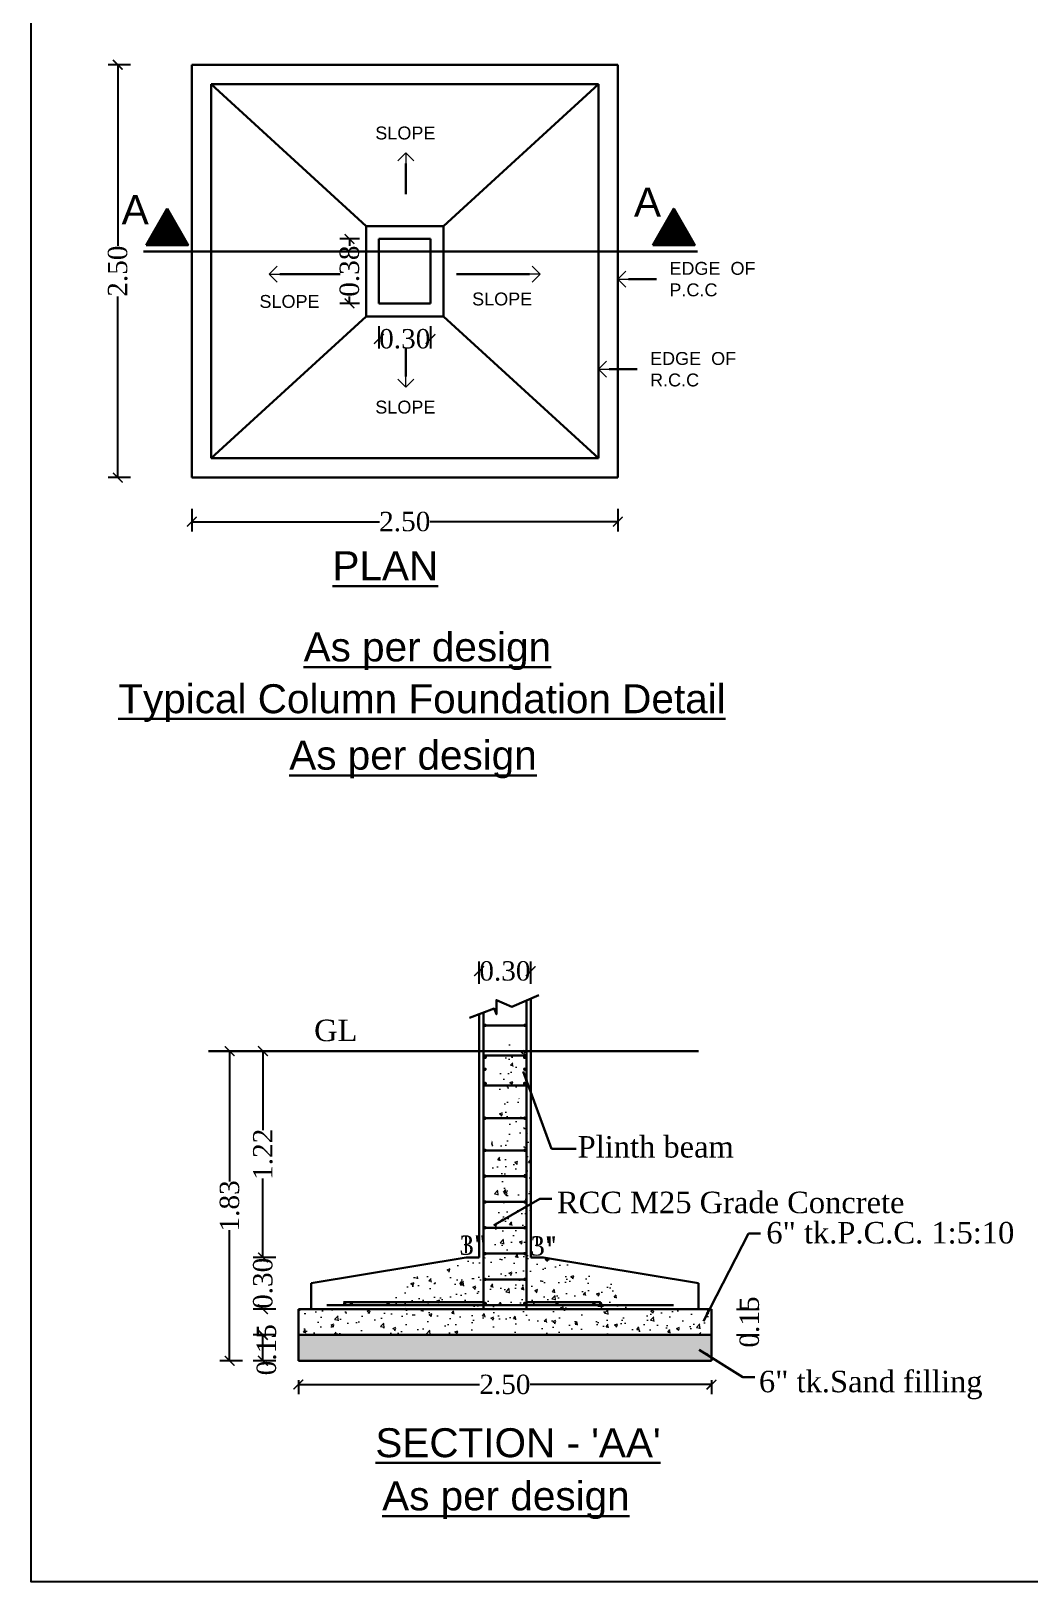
# Model space of a CAD drawing. Header units: metres. Extents: x 31037 to 31490, y -4422 to -3483.
# Drawn here: x 31232.08 to 31260.74, y -4230.29 to -4185.77 of the extents above; entities that cross this region are included whole.
import ezdxf

# ---------------------------------------------------------------- set-up
doc = ezdxf.new("R2010")
doc.units = ezdxf.units.M
doc.header["$LTSCALE"] = 30
doc.header["$MEASUREMENT"] = 0
doc.header["$PDMODE"] = 34
doc.layers.get('0').update_dxf_attribs({"color": 30, "lineweight": 40})
for name, color, linetype, lineweight in [('DIM', 5, 'Continuous', 25), ('Doors', 5, 'Continuous', 15), ('HAT', 8, 'Continuous', 18), ('TEXT', 11, 'Continuous', 30), ('walls', 20, 'Continuous', 30)]:
    doc.layers.add(name, color=color, linetype=linetype, lineweight=lineweight)
doc.styles.add('ar', font='arial.ttf')
doc.styles.get("Standard").update_dxf_attribs({"font": 'times.ttf', "height": 0.05})
doc.dimstyles.new('mohan', dxfattribs={"dimtxt": 9, "dimasz": 4.5, "dimexe": 4.5, "dimexo": 9, "dimgap": 0.0625, "dimtad": 0, "dimdec": 4, "dimzin": 0, "dimdsep": 46, "dimlunit": 4, "dimtxsty": 'Standard', "dimblk": 'ARCHTICK', "dimcen": 0.09, "dimclrd": 9, "dimclre": 9, "dimclrt": 7, "dimadec": 0, "dimazin": 0, "dimtfac": 1, "dimtdec": 4, "dimtix": 1, "dimtofl": 0, "dimtmove": 2, "dimatfit": 0, "dimfxl": 0, "dimtolj": 1, "dimtzin": 0, "dimlwd": -1, "dimarcsym": 0})

# ---------------------------------------------------------------- blocks, each defined once
blk = doc.blocks.new('_ArchTick')
at = {"color": 0, "const_width": 0.15}
blk.add_lwpolyline([(-0.5, -0.5), (0.5, 0.5)], dxfattribs=at)
blk = doc.blocks.new('*D13')
at = {"layer": 'Defpoints', "color": 0, "ltscale": 7}
for p in [(91799.74534859392, -601.8648956601155), (91793.74534859392, -614.4776200012258), (91799.74534859392, -614.4776200012329)]:
    blk.add_point(p, dxfattribs=at)
at = {"layer": 'DIM', "color": 9, "lineweight": -2, "ltscale": 7}
for p, q in [((91793.74534859392, -605.4776200012258), (91793.74534859392, -597.3648956601155)), ((91799.74534859392, -605.4776200012329), (91799.74534859392, -597.3648956601155))]:
    blk.add_line(p, q, dxfattribs=at)
at = {"layer": 'DIM', "color": 7, "ltscale": 7, "insert": (91796.74534859392, -601.8648956601155), "char_height": 9, "attachment_point": 5}
blk.add_mtext('\\A1;3"', dxfattribs=at)
blk = doc.blocks.new('*D14')
at = {"layer": 'Defpoints', "color": 0, "ltscale": 7}
for p in [(91832.70652592613, -602.2066527612824), (91826.70652592613, -608.3893860895677), (91832.70652592613, -608.3893860895677)]:
    blk.add_point(p, dxfattribs=at)
at = {"layer": 'DIM', "color": 9, "lineweight": -2, "ltscale": 7}
for p, q in [((91826.70652592613, -602.2066527612824), (91826.70652592613, -597.7066527612824)), ((91832.70652592613, -602.2066527612824), (91832.70652592613, -597.7066527612824))]:
    blk.add_line(p, q, dxfattribs=at)
at = {"layer": 'DIM', "color": 7, "ltscale": 7, "insert": (91829.70652592613, -602.2066527612824), "char_height": 9, "attachment_point": 5}
blk.add_mtext('\\A1;3"', dxfattribs=at)
blk = doc.blocks.new('*D15')
at = {"layer": 'Defpoints', "color": 0, "ltscale": 7}
for p in [(91699.28554929256, -511.5523223997206), (91799.7453485939, -511.5523223997207), (91799.74534859392, -607.5523223997208)]:
    blk.add_point(p, dxfattribs=at)
at = {"layer": 'DIM', "color": 9, "lineweight": -2, "ltscale": 7}
for p, q in [((91705.28554929256, -511.5523223997206), (91694.78554929256, -511.5523223997206)), ((91705.28554929256, -607.5523223997208), (91694.78554929256, -607.5523223997208))]:
    blk.add_line(p, q, dxfattribs=at)
at = {"layer": 'DIM', "color": 9, "ltscale": 7}
for p, q in [((91699.28554929256, -511.5523223997206), (91699.28554929256, -548.2705181705255)), ((91699.28554929256, -607.5523223997208), (91699.28554929256, -570.8341266289158))]:
    blk.add_line(p, q, dxfattribs=at)
at = {"layer": 'DIM', "color": 9, "ltscale": 7, "xscale": 4.5, "yscale": 4.5, "zscale": 4.5}
for p, rotation in [((91699.28554929256, -511.5523223997206), 90), ((91699.28554929256, -607.5523223997208), 270)]:
    blk.add_blockref('_ArchTick', p, dxfattribs=dict(at, rotation=rotation))
at = {"layer": 'DIM', "color": 7, "ltscale": 7, "insert": (91699.28554929256, -559.5523223997059), "char_height": 9, "attachment_point": 5, "rotation": 90}
blk.add_mtext('\\A1;1.22', dxfattribs=at)
blk = doc.blocks.new('*D16')
at = {"layer": 'Defpoints', "color": 0, "ltscale": 7}
for p in [(91715.7453485939, -655.5523223997208), (91907.74534859392, -655.5523223997208), (91907.74534859392, -666.6405410885325)]:
    blk.add_point(p, dxfattribs=at)
at = {"layer": 'DIM', "color": 9, "lineweight": -2, "ltscale": 7}
for p, q in [((91715.7453485939, -664.5523223997208), (91715.7453485939, -671.1405410885324)), ((91907.74534859392, -664.5523223997208), (91907.74534859392, -671.1405410885324))]:
    blk.add_line(p, q, dxfattribs=at)
at = {"layer": 'DIM', "color": 9, "ltscale": 7}
for p, q in [((91715.7453485939, -666.6405410885325), (91799.93250752977, -666.6405410885325)), ((91907.74534859392, -666.6405410885325), (91823.55818965804, -666.6405410885325))]:
    blk.add_line(p, q, dxfattribs=at)
at = {"layer": 'DIM', "color": 9, "ltscale": 7, "xscale": 4.5, "yscale": 4.5, "zscale": 4.5, "rotation": 180}
blk.add_blockref('_ArchTick', (91715.7453485939, -666.6405410885325), dxfattribs=at)
at = {"layer": 'DIM', "color": 9, "ltscale": 7, "xscale": 4.5, "yscale": 4.5, "zscale": 4.5}
blk.add_blockref('_ArchTick', (91907.74534859392, -666.6405410885325), dxfattribs=at)
at = {"layer": 'DIM', "color": 7, "ltscale": 7, "insert": (91811.7453485939, -666.6405410885325), "char_height": 9, "attachment_point": 5}
blk.add_mtext('\\A1;2.50', dxfattribs=at)
blk = doc.blocks.new('*D17')
at = {"layer": 'Defpoints', "color": 0}
for p in [(91683.80623648713, -511.5523223997207), (91715.7453485939, -511.5523223997207), (91715.7453485939, -655.5523223997208)]:
    blk.add_point(p, dxfattribs=at)
at = {"layer": 'DIM', "color": 9, "lineweight": -2}
for p, q in [((91689.80623648713, -511.5523223997207), (91679.30623648717, -511.5523223997207)), ((91689.80623648713, -655.5523223997208), (91679.30623648717, -655.5523223997208))]:
    blk.add_line(p, q, dxfattribs=at)
at = {"layer": 'DIM', "color": 9}
for p, q in [((91683.80623648713, -511.5523223997207), (91683.80623648713, -572.2244745143182)), ((91683.80623648713, -655.5523223997208), (91683.80623648713, -594.880170285123))]:
    blk.add_line(p, q, dxfattribs=at)
at = {"layer": 'DIM', "color": 9, "xscale": 4.5, "yscale": 4.5, "zscale": 4.5}
for p, rotation in [((91683.80623648713, -511.5523223997207), 90), ((91683.80623648713, -655.5523223997208), 270)]:
    blk.add_blockref('_ArchTick', p, dxfattribs=dict(at, rotation=rotation))
at = {"layer": 'DIM', "color": 7, "insert": (91683.80623648713, -583.5523223997058), "char_height": 9, "attachment_point": 5, "rotation": 90}
blk.add_mtext('\\A1;1.83', dxfattribs=at)
blk = doc.blocks.new('*D18')
at = {"layer": 'Defpoints', "color": 0}
for p in [(91699.28554929256, -643.5523223997208), (91715.7453485939, -643.5523223997208), (91715.7453485939, -655.5523223997208)]:
    blk.add_point(p, dxfattribs=at)
at = {"layer": 'DIM', "color": 9, "lineweight": -2}
for p, q in [((91705.28554929256, -643.5523223997208), (91694.78554929256, -643.5523223997208)), ((91705.28554929256, -655.5523223997208), (91694.78554929256, -655.5523223997208))]:
    blk.add_line(p, q, dxfattribs=at)
at = {"layer": 'DIM', "color": 9}
blk.add_line((91699.28554929256, -655.5523223997208), (91699.28554929256, -643.5523223997208), dxfattribs=at)
at = {"layer": 'DIM', "color": 9, "xscale": 4.5, "yscale": 4.5, "zscale": 4.5}
for p, rotation in [((91699.28554929256, -643.5523223997208), 90), ((91699.28554929256, -655.5523223997208), 270)]:
    blk.add_blockref('_ArchTick', p, dxfattribs=dict(at, rotation=rotation))
at = {"layer": 'DIM', "color": 7, "insert": (91700.95199407113, -650.4369521872486), "char_height": 9, "attachment_point": 5, "rotation": 90}
blk.add_mtext('\\A1;0.15', dxfattribs=at)
blk = doc.blocks.new('*D19')
at = {"layer": 'Defpoints', "color": 0}
for p in [(91799.74534859392, -607.5523223997208), (91699.28554929256, -631.5523223997208), (91721.7453485939, -631.5523223997208)]:
    blk.add_point(p, dxfattribs=at)
at = {"layer": 'DIM', "color": 9, "lineweight": -2}
for p, q in [((91705.28554929256, -607.5523223997208), (91694.78554929256, -607.5523223997208)), ((91705.28554929256, -631.5523223997208), (91694.78554929256, -631.5523223997208))]:
    blk.add_line(p, q, dxfattribs=at)
at = {"layer": 'DIM', "color": 9}
for p, q in [((91699.28554929256, -607.5523223997208), (91699.28554929256, -607.8162207626127)), ((91699.28554929256, -631.5523223997208), (91699.28554929256, -631.2884240368282))]:
    blk.add_line(p, q, dxfattribs=at)
at = {"layer": 'DIM', "color": 9, "xscale": 4.5, "yscale": 4.5, "zscale": 4.5}
for p, rotation in [((91699.28554929256, -607.5523223997208), 90), ((91699.28554929256, -631.5523223997208), 270)]:
    blk.add_blockref('_ArchTick', p, dxfattribs=dict(at, rotation=rotation))
at = {"layer": 'DIM', "color": 7, "insert": (91699.28554929256, -619.5523223997058), "char_height": 9, "attachment_point": 5, "rotation": 90}
blk.add_mtext('\\A1;0.30', dxfattribs=at)
blk = doc.blocks.new('*D20')
at = {"layer": 'Defpoints', "color": 0}
for p in [(91907.74534859392, -631.5523223997208), (91925.4039202062, -631.5523223997208), (91907.74534859392, -643.5523223997208)]:
    blk.add_point(p, dxfattribs=at)
at = {"layer": 'DIM', "color": 9, "lineweight": -2}
for p, q in [((91919.4039202062, -631.5523223997208), (91929.90392020623, -631.5523223997208)), ((91919.4039202062, -643.5523223997208), (91929.90392020623, -643.5523223997208))]:
    blk.add_line(p, q, dxfattribs=at)
at = {"layer": 'DIM', "color": 7, "insert": (91925.4039202062, -637.5523223997058), "char_height": 9, "attachment_point": 5, "rotation": 90}
blk.add_mtext('\\A1;0.15', dxfattribs=at)
blk = doc.blocks.new('*D21')
at = {"layer": 'Defpoints', "color": 0}
for p in [(91823.74534859392, -474.3571698326904), (91799.7453485939, -503.8625975339437), (91823.74534859392, -503.8625975339437)]:
    blk.add_point(p, dxfattribs=at)
at = {"layer": 'DIM', "color": 9, "lineweight": -2}
for p, q in [((91799.7453485939, -480.3571698326901), (91799.7453485939, -469.8571698326905)), ((91823.74534859392, -480.3571698326901), (91823.74534859392, -469.8571698326905))]:
    blk.add_line(p, q, dxfattribs=at)
at = {"layer": 'DIM', "color": 9}
for p, q in [((91799.7453485939, -474.3571698326904), (91800.00924695679, -474.3571698326904)), ((91823.74534859392, -474.3571698326904), (91823.48145023102, -474.3571698326904))]:
    blk.add_line(p, q, dxfattribs=at)
at = {"layer": 'DIM', "color": 9, "xscale": 4.5, "yscale": 4.5, "zscale": 4.5, "rotation": 180}
blk.add_blockref('_ArchTick', (91799.7453485939, -474.3571698326904), dxfattribs=at)
at = {"layer": 'DIM', "color": 9, "xscale": 4.5, "yscale": 4.5, "zscale": 4.5}
blk.add_blockref('_ArchTick', (91823.74534859392, -474.3571698326904), dxfattribs=at)
at = {"layer": 'DIM', "color": 7, "insert": (91811.7453485939, -474.3571698326904), "char_height": 9, "attachment_point": 5}
blk.add_mtext('\\A1;0.30', dxfattribs=at)
blk = doc.blocks.new('6')
at = {"linetype": 'ByBlock', "lineweight": -2}
for p, q in [((0, 0), (-1.5, 0)), ((0, 0), (-0.75, 0.75)), ((-0.75, -0.75), (0, 0))]:
    blk.add_line(p, q, dxfattribs=at)
blk = doc.blocks.new('*D28')
at = {"layer": 'Defpoints', "color": 0}
for p in [(91678.34671502627, -769.2096790097037), (91765.24741647516, -769.2096790097037), (91765.24741647516, -961.209679009704)]:
    blk.add_point(p, dxfattribs=at)
at = {"layer": 'DIM', "color": 9, "lineweight": -2}
for p, q in [((91684.34671502623, -769.2096790097037), (91673.84671502627, -769.2096790097037)), ((91684.34671502623, -961.209679009704), (91673.84671502627, -961.209679009704))]:
    blk.add_line(p, q, dxfattribs=at)
at = {"layer": 'DIM', "color": 9}
for p, q in [((91678.34671502627, -769.2096790097037), (91678.34671502627, -853.3968379455838)), ((91678.34671502627, -961.209679009704), (91678.34671502627, -877.022520073824))]:
    blk.add_line(p, q, dxfattribs=at)
at = {"layer": 'DIM', "color": 9, "xscale": 4.5, "yscale": 4.5, "zscale": 4.5}
for p, rotation in [((91678.34671502627, -769.2096790097037), 90), ((91678.34671502627, -961.209679009704), 270)]:
    blk.add_blockref('_ArchTick', p, dxfattribs=dict(at, rotation=rotation))
at = {"layer": 'DIM', "color": 7, "insert": (91678.34671502627, -865.2096790096891), "char_height": 9, "attachment_point": 5, "rotation": 90}
blk.add_mtext('\\A1;2.50', dxfattribs=at)
blk = doc.blocks.new('*D29')
at = {"layer": 'Defpoints', "color": 0}
for p in [(91712.7453485939, -950.1653180611012), (91910.7453485939, -950.1653180611012), (91712.7453485939, -981.7091690396755)]:
    blk.add_point(p, dxfattribs=at)
at = {"layer": 'DIM', "color": 9, "lineweight": -2}
for p, q in [((91712.7453485939, -975.7091690396755), (91712.7453485939, -986.2091690396755)), ((91910.7453485939, -975.7091690396755), (91910.7453485939, -986.2091690396755))]:
    blk.add_line(p, q, dxfattribs=at)
at = {"layer": 'DIM', "color": 9}
for p, q in [((91712.7453485939, -981.7091690396755), (91799.93250752977, -981.7091690396755)), ((91910.7453485939, -981.7091690396755), (91823.55818965804, -981.7091690396755))]:
    blk.add_line(p, q, dxfattribs=at)
at = {"layer": 'DIM', "color": 9, "xscale": 4.5, "yscale": 4.5, "zscale": 4.5, "rotation": 180}
blk.add_blockref('_ArchTick', (91712.7453485939, -981.7091690396755), dxfattribs=at)
at = {"layer": 'DIM', "color": 9, "xscale": 4.5, "yscale": 4.5, "zscale": 4.5}
blk.add_blockref('_ArchTick', (91910.7453485939, -981.7091690396755), dxfattribs=at)
at = {"layer": 'DIM', "color": 7, "insert": (91811.7453485939, -981.7091690396755), "char_height": 9, "attachment_point": 5}
blk.add_mtext('\\A1;2.50', dxfattribs=at)
blk = doc.blocks.new('*D26')
at = {"layer": 'Defpoints', "color": 0}
for p in [(91799.7453485939, -880.2096790097037), (91823.74534859392, -880.2096790097037), (91823.74534859392, -896.7126671251297)]:
    blk.add_point(p, dxfattribs=at)
at = {"layer": 'DIM', "color": 9, "lineweight": -2}
for p, q in [((91799.7453485939, -890.7126671251299), (91799.7453485939, -901.2126671251297)), ((91823.74534859392, -890.7126671251299), (91823.74534859392, -901.2126671251297))]:
    blk.add_line(p, q, dxfattribs=at)
at = {"layer": 'DIM', "color": 9}
for p, q in [((91799.7453485939, -896.7126671251297), (91800.00924695679, -896.7126671251297)), ((91823.74534859392, -896.7126671251297), (91823.48145023102, -896.7126671251297))]:
    blk.add_line(p, q, dxfattribs=at)
at = {"layer": 'DIM', "color": 9, "xscale": 4.5, "yscale": 4.5, "zscale": 4.5, "rotation": 180}
blk.add_blockref('_ArchTick', (91799.7453485939, -896.7126671251297), dxfattribs=at)
at = {"layer": 'DIM', "color": 9, "xscale": 4.5, "yscale": 4.5, "zscale": 4.5}
blk.add_blockref('_ArchTick', (91823.74534859392, -896.7126671251297), dxfattribs=at)
at = {"layer": 'DIM', "color": 7, "insert": (91811.7453485939, -896.7126671251297), "char_height": 9, "attachment_point": 5}
blk.add_mtext('\\A1;0.30', dxfattribs=at)
blk = doc.blocks.new('*D27')
at = {"layer": 'Defpoints', "color": 0}
for p in [(91799.7453485939, -850.2096790097037), (91786.07110062512, -880.2096790097037), (91799.7453485939, -880.2096790097037)]:
    blk.add_point(p, dxfattribs=at)
at = {"layer": 'DIM', "color": 9, "lineweight": -2}
for p, q in [((91790.7453485939, -850.2096790097037), (91781.57110062512, -850.2096790097037)), ((91790.7453485939, -880.2096790097037), (91781.57110062512, -880.2096790097037))]:
    blk.add_line(p, q, dxfattribs=at)
at = {"layer": 'DIM', "color": 9}
for p, q in [((91786.07110062512, -850.2096790097037), (91786.07110062512, -853.4490207559523)), ((91786.07110062512, -880.2096790097037), (91786.07110062512, -876.9703372634552))]:
    blk.add_line(p, q, dxfattribs=at)
at = {"layer": 'DIM', "color": 9, "xscale": 4.5, "yscale": 4.5, "zscale": 4.5}
for p, rotation in [((91786.07110062512, -850.2096790097037), 90), ((91786.07110062512, -880.2096790097037), 270)]:
    blk.add_blockref('_ArchTick', p, dxfattribs=dict(at, rotation=rotation))
at = {"layer": 'DIM', "color": 7, "insert": (91786.07110062512, -865.2096790096891), "char_height": 9, "attachment_point": 5, "rotation": 90}
blk.add_mtext('\\A1;0.38', dxfattribs=at)
blk = doc.blocks.new('1')
at = {"layer": 'HAT'}
h = blk.add_hatch(dxfattribs=at)
h.set_pattern_fill('AR-CONC', color=256, scale=2, style=0)
h.set_pattern_definition([(50, (-31349.47881072112, 24545.69974182279), (14.34520365201507, -1.255042699651902), [1.5, -16.5]), (355, (-31349.47881072112, 24545.69974182279), (-2.77502667226, 15.04384267400024), [1.199999999999999, -13.2]), (100.4514, (-31348.28337712112, 24545.59515502277), (11.57018763428043, 13.78879084121907), [1.274803799999989, -14.02284223999991]), (46.18419999999998, (-31349.47881072112, 24549.69974182279), (21.34482097251289, -3.310380286580363), [2.25, -24.75]), (96.63559999999995, (-31347.70007582111, 24549.42387568278), (18.69325411097406, 19.48235741800883), [1.912205759999988, -21.03425999999983]), (351.1842000000001, (-31349.47881072112, 24549.69974182279), (18.69323890267254, 19.48237201850649), [1.8, -19.8]), (21, (-31347.47881072112, 24548.69974182278), (11.93814104236923, -8.052377813306776), [1.5, -16.5]), (325.9999999999999, (-31347.47881072112, 24548.69974182278), (4.86630663843163, 14.50300090093706), [1.199999999999999, -13.2]), (71.45140000000002, (-31346.48396606112, 24548.02870970277), (16.8044525716298, 6.450609934199048), [1.2748038, -14.02284224]), (37.50000000000001, (-31349.47881072112, 24545.69974182279), (0.2431971063458134, 6.657877076626228), [0, -13.04, 0, -13.4, 0, -13.25]), (7.499999999999999, (-31349.47881072112, 24545.69974182279), (5.261390748842972, 7.888234237647206), [0, -7.639999999999998, 0, -12.74, 0, -5.049999999999998]), (327.5, (-31353.93881072111, 24545.69974182279), (10.67644872344818, -0.4510974346875961), [0, -5, 0, -15.6, 0, -20.7]), (317.5, (-31355.93881072111, 24545.69974182279), (11.66372338684772, 2.002099646646353), [0, -6.5, 0, -10.36, 0, -14.7])])
h.paths.add_polyline_path([(7.812841064122036, 117.088218688812), (5.812841064136587, 117.088218688812), (5.812841064136587, 59.08821868881203), (-0.1871589358343044, 59.08821868881203), (-39.18715893587796, 47.08821868881203), (-39.18715893587796, 35.08821868881205), (7.812841064136587, 35.08821868881205)])
h.paths.add_polyline_path([(-9.051092060588417, 37.74259104215162, -1), (-9.852654560585506, 37.74259104215162, -1)], flags=16)
h.paths.add_polyline_path([(-26.1348090642714, 37.70563247649261, -1), (-26.93637156426849, 37.70563247649261, -1)], flags=16)
h.paths.add_polyline_path([(-29.25591154494032, 37.70563247649261, -1), (-30.05747404495196, 37.70563247649261, -1)], flags=16)
h.paths.add_polyline_path([(7.812841064136587, 48.91578813552768), (8.179108842494315, 48.91578813552768, -1), (8.980671342491403, 48.91578813552768), (20.64501078579633, 48.91578813554224, -1), (21.44657328579342, 48.91578813554224), (21.81284106412204, 48.91578813554224), (21.81284106412204, 60.91578813552768), (21.44657328577887, 60.91578813552768, -1), (20.64501078576723, 60.91578813552768), (8.980671342476851, 60.91578813552768, -1), (8.179108842465212, 60.91578813552768), (7.812841064136587, 60.91578813552768)])
h.paths.add_polyline_path([(21.81284106412204, 35.08821868881205), (68.81284106412204, 35.08821868881205), (68.81284106412204, 47.08821868881203), (29.81284106412204, 59.08821868881203), (23.81284106412204, 59.08821868881203), (23.81284106412204, 117.088218688812), (21.81284106412204, 117.088218688812)])
h.paths.add_polyline_path([(39.47833668887324, 37.74259104215162, -1), (38.67677418886161, 37.74259104215162, -1)], flags=16)
h.paths.add_polyline_path([(56.56205369254164, 37.70563247649261, -1), (55.76049119254458, 37.70563247649261, -1)], flags=16)
h.paths.add_polyline_path([(59.68315617322514, 37.70563247649261, -1), (58.88159367322803, 37.70563247649261, -1)], flags=16)
h.paths.add_polyline_path([(21.81284106412204, 36.91578813553497), (21.81284106412204, 48.91578813554224), (21.44657328579342, 48.91578813554224, -1), (20.64501078579633, 48.91578813554224), (8.980671342491403, 48.91578813552768, -1), (8.179108842494315, 48.91578813552768), (7.812841064136587, 48.91578813552768), (7.812841064136587, 36.91578813553497)])
h.paths.add_polyline_path([(8.980671342476851, 72.91578813552769, -1), (8.179108842465212, 72.91578813552769), (7.812841064136587, 72.91578813552769), (7.812841064136587, 60.91578813552768), (8.179108842465212, 60.91578813552768, -1), (8.980671342476851, 60.91578813552768), (20.64501078576723, 60.91578813552768, -1), (21.44657328577887, 60.91578813552768), (21.81284106412204, 60.91578813552768), (21.81284106412204, 72.91578813552769), (21.44657328577887, 72.91578813552769, -1), (20.64501078576723, 72.91578813552769)])
h.paths.add_polyline_path([(8.980671342476851, 84.91578813552769, -1), (8.179108842465212, 84.91578813552769), (7.812841064136587, 84.91578813552769), (7.812841064136587, 72.91578813552769), (8.179108842465212, 72.91578813552769, -1), (8.980671342476851, 72.91578813552769), (20.64501078576723, 72.91578813552769, -1), (21.44657328577887, 72.91578813552769), (21.81284106412204, 72.91578813552769), (21.81284106412204, 84.91578813552769), (21.44657328577887, 84.91578813552769, -1), (20.64501078576723, 84.91578813552769)])
h.paths.add_polyline_path([(8.980671342476851, 96.91578813552769, -1), (8.179108842479764, 96.91578813552769), (7.812841064122036, 96.91578813552769), (7.812841064136587, 84.91578813552769), (8.179108842465212, 84.91578813552769, -1), (8.980671342476851, 84.91578813552769), (20.64501078576723, 84.91578813552769, -1), (21.44657328577887, 84.91578813552769), (21.81284106412204, 84.91578813552769), (21.81284106412204, 96.91578813552769), (21.44657328577887, 96.91578813552769, -1), (20.64501078578178, 96.91578813552769)])
h.paths.add_polyline_path([(20.64501078578178, 96.91578813552769, -1), (21.44657328577887, 96.91578813552769), (21.81284106412204, 96.91578813552769), (21.81284106412204, 108.9157881355277), (21.44657328577887, 108.9157881355277, -1), (20.64501078578178, 108.9157881355277), (8.980671342476851, 108.9157881355277, -1), (8.179108842479764, 108.9157881355277), (7.812841064122036, 108.9157881355277), (7.812841064122036, 96.91578813552769), (8.179108842479764, 96.91578813552769, -1), (8.980671342476851, 96.91578813552769)])
h.paths.add_polyline_path([(7.812841064122036, 117.088218688812), (7.812841064122036, 108.9157881355277), (8.179108842479764, 108.9157881355277, -1), (8.980671342476851, 108.9157881355277), (20.64501078578178, 108.9157881355277, -1), (21.44657328577887, 108.9157881355277), (21.81284106412204, 108.9157881355277), (21.81284106412204, 117.088218688812)])
h.paths.add_polyline_path([(21.81284106413659, 119.088218688812), (21.81284106413659, 133.088218688812), (7.812841064136587, 133.088218688812), (7.812841064136587, 119.088218688812)])
h.paths.add_polyline_path([(9.065989989219817, 120.0086671284007, -1), (8.264427489222724, 120.0086671284007, -1)], flags=16)
h.paths.add_polyline_path([(21.3612546390359, 120.0086671284007, -1), (20.55969213902427, 120.0086671284007, -1)], flags=16)
h.paths.add_polyline_path([(8.242894866605639, 132.2071484654516, -1), (9.044457366617278, 132.2071484654516, -1)], flags=16)
h.paths.add_polyline_path([(20.58122476164135, 132.2071484654516, -1), (21.38278726163844, 132.2071484654516, -1)], flags=16)
h.paths.add_polyline_path([(21.81284106413659, 135.088218688812), (21.81284106412204, 147.0468605364658), (21.44657328577887, 147.0468605364658, -1), (20.64501078578178, 147.0468605364658), (8.980671342476851, 147.0468605364658, -1), (8.179108842479764, 147.0468605364658), (7.812841064136587, 147.0468605364658), (7.812841064136587, 135.088218688812)])
h.paths.add_polyline_path([(13.89436720129743, 152.2309140558282), (12.89385528959974, 154.8785404900336), (7.812841064136587, 152.9584753364179), (7.812841064136587, 147.0468605364658), (8.179108842479764, 147.0468605364658, -1), (8.980671342476851, 147.0468605364658), (20.64501078578178, 147.0468605364658, -1), (21.44657328577887, 147.0468605364658), (21.81284106412204, 147.0468605364658), (21.81284106412204, 158.5842205605222), (14.98855187739536, 155.67010566721), (13.89436720129743, 158.8014432374839)])
h.paths.add_polyline_path([(-4.761239685671171, 71.60351132603681), (10.3869218139589, 71.60351132603681), (10.3869218139589, 57.94777953079756), (-4.761239685671171, 57.94777953079756)], flags=9)
h = blk.add_hatch(dxfattribs=at)
h.set_pattern_fill('AR-CONC', color=256, scale=2, style=0)
h.set_pattern_definition([(50, (-48.18715893587796, -186.4526926779435), (14.34520365201507, -1.255042699651902), [1.5, -16.5]), (355, (-48.18715893587796, -186.4526926779435), (-2.77502667226, 15.04384267400024), [1.199999999999999, -13.2]), (100.4514, (-46.99172533587261, -186.5572794779364), (11.57018763428043, 13.78879084121907), [1.274803799999989, -14.02284223999992]), (46.18419999999998, (-48.18715893587796, -182.4526926779435), (21.34482097251289, -3.310380286580363), [2.25, -24.75]), (96.63559999999995, (-46.40842403587885, -182.7285588179438), (18.69325411097406, 19.48235741800883), [1.912205759999993, -21.0342599999999]), (351.1842000000001, (-48.18715893587796, -182.4526926779435), (18.69323890267254, 19.48237201850649), [1.8, -19.8]), (21, (-46.18715893587796, -183.4526926779435), (11.93814104236923, -8.052377813306776), [1.5, -16.5]), (325.9999999999999, (-46.18715893587796, -183.4526926779435), (4.86630663843163, 14.50300090093706), [1.199999999999999, -13.2]), (71.45140000000002, (-45.19231427587508, -184.123724797937), (16.8044525716298, 6.450609934199048), [1.2748038, -14.02284224]), (37.50000000000001, (-48.18715893587796, -186.4526926779435), (0.2431971063458134, 6.657877076626228), [0, -13.04, 0, -13.4, 0, -13.25]), (7.499999999999999, (-48.18715893587796, -186.4526926779435), (5.261390748842972, 7.888234237647206), [0, -7.639999999999998, 0, -12.74, 0, -5.049999999999998]), (327.5, (-52.64715893586981, -186.4526926779435), (10.67644872344818, -0.4510974346875961), [0, -5, 0, -15.6, 0, -20.7]), (317.5, (-54.64715893586981, -186.4526926779435), (11.66372338684772, 2.002099646646353), [0, -6.5, 0, -10.36, 0, -14.7])])
h.paths.add_polyline_path([(-84.18715893587792, 35.08821868881205), (-84.18715893587792, 23.08821868881205), (107.812841064122, 23.08821868881205), (107.812841064122, 35.08821868881205), (101.812841064122, 35.08821868881205)])
at = {"layer": 'HAT', "ltscale": 7}
h = blk.add_hatch(dxfattribs=at)
h.set_pattern_fill('AR-SAND', color=256, scale=2, style=0)
h.set_pattern_definition([(37.50000000000001, (-48.18715893587796, -190.4526926779435), (-0.1259867162192163, 3.853647538026315), [0, -3.04, 0, -3.399999999999999, 0, -3.25]), (7.499999999999999, (-48.18715893587796, -190.4526926779435), (3.539553410535451, 5.644292130459482), [0, -1.639999999999995, 0, -2.74, 0, -1.05]), (327.5, (-50.64715893586981, -190.4526926779435), (6.22828372350299, 0.0113181070739286), [0, -1, 0, -3.6, 0, -4.7]), (317.5, (-50.64715893586981, -190.4526926779435), (6.012253209144587, 1.755351129868498), [0, -0.5, 0, -2.359999999999998, 0, -2.7])])
h.paths.add_polyline_path([(-84.18715893587792, 23.08821868881205), (-84.18715893587792, 11.08821868881205), (107.812841064122, 11.08821868881205), (107.812841064122, 23.08821868881205)])
for p, q in [((21.81284106412204, 167.0468605364658), (1.812841064136589, 167.0468605364658)), ((21.81284106412204, 123.872253674599), (1.812841064136589, 123.872253674599)), ((21.81284106412204, 108.9157881355277), (1.812841064136589, 108.9157881355277)), ((21.81284106412204, 96.91578813552769), (1.812841064136589, 96.91578813552769)), ((21.81284106412204, 84.91578813552769), (1.812841064122039, 84.91578813552769)), ((21.81284106412204, 72.91578813552769), (1.812841064136589, 72.91578813552769)), ((21.81284106412204, 60.91578813552768), (1.812841064136589, 60.91578813552768)), ((21.81284106412204, 60.91578813552768), (1.812841064136589, 60.91578813552768)), ((21.81284106412204, 48.91578813554224), (1.812841064136589, 48.91578813552768)), ((-70.97031809849432, 36.91578813552768), (90.19791139516745, 36.91578813552768)), ((-63.23729289398761, 38.30415465958504), (-0.1871589358634082, 38.30415465958504)), ((-63.23729289398761, 38.30415465958504), (1.812841064136589, 38.30415465958504)), ((-62.92129047679191, 36.91578813552768), (89.2934239076276, 36.91578813554225)), ((21.81284106412204, 36.91578813552768), (1.812841064151143, 36.91578813552768)), ((56.28237492323387, 38.30415465958504), (21.81284106412204, 38.30415465961414)), ((56.28237492323387, 38.30415465958504), (27.75805886158196, 38.30415465958504))]:
    blk.add_line(p, q)
at = {"const_width": 0.8015625000030013}
for points in [[(2.980671342476853, 167.0468605364658, -1), (2.179108842479763, 167.0468605364658, -1)], [(20.64501078578178, 167.0468605364658, 1), (21.44657328577887, 167.0468605364658, 1)], [(3.044457366617279, 152.2071484654516, -1), (2.242894866605638, 152.2071484654516, -1)], [(20.58122476164135, 152.2071484654516, 1), (21.38278726163844, 152.2071484654516, 1)], [(2.942612036509671, 146.6487887123003, -1), (2.14104953649803, 146.6487887123003, -1)], [(20.68307009174896, 146.6487887123003, 1), (21.48463259174605, 146.6487887123003, 1)], [(3.065989989219815, 140.0086671284007, -1), (2.264427489222724, 140.0086671284007, -1)], [(20.55969213902427, 140.0086671284007, 1), (21.3612546390359, 140.0086671284007, 1)], [(2.980671342476853, 123.872253674599, -1), (2.179108842479763, 123.872253674599, -1)], [(20.64501078578178, 123.872253674599, 1), (21.44657328577887, 123.872253674599, 1)], [(2.980671342476853, 108.9157881355277, -1), (2.179108842479763, 108.9157881355277, -1)], [(20.64501078578178, 108.9157881355277, 1), (21.44657328577887, 108.9157881355277, 1)], [(2.980671342476853, 96.91578813552769, -1), (2.179108842479763, 96.91578813552769, -1)], [(20.64501078578178, 96.91578813552769, 1), (21.44657328577887, 96.91578813552769, 1)], [(2.980671342476853, 84.91578813552769, -1), (2.179108842465208, 84.91578813552769, -1)], [(20.64501078576723, 84.91578813552769, 1), (21.44657328577887, 84.91578813552769, 1)], [(2.980671342476853, 72.91578813552769, -1), (2.179108842465208, 72.91578813552769, -1)], [(20.64501078576723, 72.91578813552769, 1), (21.44657328577887, 72.91578813552769, 1)], [(2.980671342476853, 60.91578813552768, -1), (2.179108842465208, 60.91578813552768, -1)], [(20.64501078576723, 60.91578813552768, 1), (21.44657328577887, 60.91578813552768, 1)], [(2.980671342491405, 48.91578813554224, -1), (2.179108842494315, 48.91578813554224, -1)], [(20.64501078579633, 48.91578813554224, 1), (21.44657328579342, 48.91578813554224, 1)], [(-62.25591154494032, 37.70563247649261, -1), (-63.05747404495197, 37.70563247649261, -1)], [(-62.25591154494032, 37.70563247649261, -1), (-63.05747404495197, 37.70563247649261, -1)], [(-59.13480906427139, 37.70563247649261, -1), (-59.93637156426848, 37.70563247649261, -1)], [(-59.13480906427139, 37.70563247649261, -1), (-59.93637156426848, 37.70563247649261, -1)], [(-42.05109206058842, 37.74259104215162, -1), (-42.85265456058549, 37.74259104215162, -1)], [(3.05544968243339, 37.71725066725776, -1), (2.253887182421749, 37.71725066725776, -1)], [(20.58824865752831, 37.70037290786422, 1), (21.38981115753995, 37.70037290786422, 1)], [(35.67677418886161, 37.74259104215162, 1), (36.47833668887324, 37.74259104215162, 1)], [(52.76049119254458, 37.70563247649261, 1), (53.56205369254165, 37.70563247649261, 1)], [(52.76049119254458, 37.70563247649261, 1), (53.56205369254165, 37.70563247649261, 1)], [(55.88159367322806, 37.70563247649261, 1), (56.68315617322514, 37.70563247649261, 1)], [(55.88159367322806, 37.70563247649261, 1), (56.68315617322514, 37.70563247649261, 1)]]:
    blk.add_lwpolyline(points, format="xyb", close=True, dxfattribs=at)
at = {"layer": 'walls', "linetype": 'ByBlock', "ltscale": 7}
for p, q in [((21.81284106413659, 137.088218688812), (21.81284106412204, 178.5842205605222)), ((23.81284106412204, 59.08821868881203), (23.81284106412204, 179.4382625899816)), ((-0.1871589358634082, 59.08821868881203), (-0.1871589358779602, 172.2026950656218)), ((1.812841064136589, 137.088218688812), (1.812841064136589, 172.9584753364252)), ((-125.9607576679118, 155.088218688812), (101.812841064122, 155.088218688812)), ((1.812841064136589, 153.088218688812), (21.81284106412204, 153.088218688812)), ((1.812841064122039, 139.088218688812), (21.81284106412204, 139.088218688812)), ((1.812841064136589, 35.08821868881205), (1.812841064122039, 137.088218688812)), ((21.81284106412204, 35.08821868881205), (21.81284106412204, 137.088218688812)), ((-78.18715893587793, 47.08821868881203), (-6.187158935848856, 59.08821868881203)), ((-6.187158935848856, 59.08821868881203), (-0.1871589358488563, 59.08821868881203)), ((23.81284106412204, 59.08821868881203), (29.81284106412204, 59.08821868881203)), ((101.812841064122, 47.08821868881203), (29.81284106412204, 59.08821868881203)), ((-78.18715893587793, 35.08821868881205), (-78.18715893587793, 47.08821868881203)), ((101.812841064122, 35.08821868881205), (101.812841064122, 47.08821868881203)), ((-84.18715893587792, 35.08821868881205), (107.812841064122, 35.08821868881205)), ((-84.18715893587792, 11.08821868881205), (-84.18715893587792, 35.0882186887975)), ((-84.18715893587792, 35.08821868881205), (-78.18715893587793, 35.08821868881205)), ((107.812841064122, 35.08821868881205), (101.812841064122, 35.08821868881205)), ((107.812841064122, 11.08821868881205), (107.812841064122, 35.08821868881205)), ((-84.18715893587792, 23.08821868881205), (107.812841064122, 23.08821868881205)), ((-84.18715893587792, 11.08821868881205), (107.812841064122, 11.08821868881205))]:
    blk.add_line(p, q, dxfattribs=at)
blk.add_lwpolyline([(-4.598325046172249, 170.5357589069535), (6.893855289599742, 174.8785404900336), (7.894367201297428, 172.2309140558281), (7.894367201297428, 178.8014432374839), (14.98855187739536, 175.67010566721), (27.54536641245068, 181.0321293517118)], dxfattribs=at)
at = {"layer": 'TEXT', "ltscale": 7}
for s, p in [('GL', (-76.87657316218245, 159.7038897177917)), ('Plinth beam', (45.61686117724454, 105.5647937923568)), ('RCC M25 Grade Concrete', (36.02767833780672, 79.70839857785177)), ('6" tk.P.C.C. 1:5:10', (133.3249906540004, 65.6237287424592)), ('6" tk.Sand filling', (129.8839638295176, -3.564438932640768))]:
    blk.add_text(s, height=10, dxfattribs=at).set_placement(p)
at = {"layer": 'TEXT', "style": 'ar'}
for s, p in [("%%USECTION - 'AA'", (-48.39154729399888, -33.7675120582935)), ('%%UAs per design', (-45.22897255395947, -58.4820975922994))]:
    blk.add_text(s, height=13.46625, dxfattribs=at).set_placement(p)
at = {"layer": 'DIM'}
dim = blk.add_linear_dim(base=(23.81284106412204, 192.2833712558422), p1=(-0.1871589358779602, 162.777943554589), p2=(23.81284106412204, 162.777943554589), text='0.30', dimstyle='mohan', override={"dimlfac": 0.5, "dimfxl": 6}, dxfattribs=at)
dim.commit()
dim.dimension.update_dxf_attribs({"geometry": '*D21', "text_midpoint": (11.81284106412204, 192.2833712558422), "insert": (-91799.93250752977, 666.6405410885325)})
for base, p1, p2, text, picture, middle in [((-116.1262710426381, 155.088218688812), (-84.18715893587792, 11.08821868881205), (-84.18715893587792, 155.088218688812), '1.83', '*D17', (-116.1262710426381, 83.08821868882683)), ((-100.6469582372228, 35.08821868881205), (-0.1871589358634082, 59.08821868881203), (-78.18715893587793, 35.08821868881205), '0.30', '*D19', (-100.6469582372228, 47.08821868882682)), ((125.4714126764302, 35.08821868881205), (107.812841064122, 23.08821868881205), (107.812841064122, 35.08821868881205), '0.15', '*D20', (125.4714126764302, 29.08821868882683))]:
    dim = blk.add_linear_dim(base=base, p1=p1, p2=p2, angle=90, text=text, dimstyle='mohan', override={"dimlfac": 0.5, "dimfxl": 6}, dxfattribs=at)
    dim.commit()
    dim.dimension.update_dxf_attribs({"geometry": picture, "text_midpoint": middle, "insert": (-91799.93250752977, 666.6405410885325)})
at = {"layer": 'DIM', "ltscale": 7}
dim = blk.add_linear_dim(base=(-100.6469582372228, 155.0882186888121), p1=(-0.1871589358634082, 59.08821868881203), p2=(-0.1871589358779602, 155.088218688812), angle=90, text='1.22', dimstyle='mohan', override={"dimlfac": 0.5, "dimfxl": 6}, dxfattribs=at)
dim.commit()
dim.dimension.update_dxf_attribs({"geometry": '*D15', "text_midpoint": (-100.6469582372228, 107.0882186888268), "insert": (-91799.93250752977, 666.6405410885325)})
for base, p1, p2, picture, middle in [((-0.1871589358634082, 64.77564542841719), (-6.187158935848856, 52.16292108730704), (-0.1871589358634082, 52.16292108729979), '*D13', (-3.187158935863408, 64.77564542841719)), ((32.77401839633239, 64.43388832725032), (26.77401839633239, 58.25115499896492), (32.77401839633239, 58.25115499896492), '*D14', (29.7740183963324, 64.43388832725032))]:
    dim = blk.add_linear_dim(base=base, p1=p1, p2=p2, dimstyle='mohan', override={"dimlfac": 0.5, "dimfxl": 6}, dxfattribs=at)
    dim.commit()
    dim.dimension.update_dxf_attribs({"geometry": picture, "text_midpoint": middle, "insert": (-91799.93250752977, 666.6405410885325)})
at = {"layer": 'DIM'}
dim = blk.add_linear_dim(base=(-100.6469582372228, 23.08821868881205), p1=(-84.18715893587792, 11.08821868881205), p2=(-84.18715893587792, 23.08821868881205), angle=90, text='0.15', dimstyle='mohan', override={"dimlfac": 0.5, "dimfxl": 6}, dxfattribs=at)
dim.commit()
dim.dimension.update_dxf_attribs({"geometry": '*D18', "text_midpoint": (-98.98051345866405, 16.20358890128409), "dimtype": 128, "insert": (-91799.93250752977, 666.6405410885325)})
at = {"layer": 'DIM', "ltscale": 7}
dim = blk.add_linear_dim(base=(107.812841064122, 0), p1=(-84.18715893587792, 11.08821868881205), p2=(107.812841064122, 11.08821868881205), text='2.50', dimstyle='mohan', override={"dimlfac": 0.5, "dimfxl": 6}, dxfattribs=at)
dim.commit()
dim.dimension.update_dxf_attribs({"geometry": '*D16', "text_midpoint": (11.81284106412204, 0), "insert": (-91799.93250752977, 666.6405410885325)})
at = {"layer": 'TEXT'}
for points in [[(20.35130726773059, 145.5541309590844), (33.52245848158782, 109.6592507551177), (44.90618249446561, 109.6592507551177)], [(7.239978221885393, 74.48385971814423), (28.05732332784101, 86.32370454891499), (33.64243212746806, 86.32370454891499)], [(104.1239381642081, 29.53950995422929), (124.9974506277649, 70.2600115960231), (130.5825594273919, 70.2600115960231)], [(102.1731914140546, 16.21490192396595), (122.3886619734985, 3.390567897040455), (127.9737707731255, 3.390567897040455)]]:
    blk.add_leader(points, dimstyle='mohan', override={"dimgap": 0.0625, "dimtad": 0, "dimfxl": 6}, dxfattribs=at)
blk = doc.blocks.new('2')
for p, q in [((99, 192), (-99, 192)), ((-99, 192), (-99, 0)), ((99, 0), (99, 192)), ((90, 183), (-90, 183)), ((-90, 183), (-90, 9)), ((-90, 183), (-18, 117)), ((18, 117), (90, 183)), ((90, 9), (90, 183)), ((18, 117), (-18, 117)), ((-18, 117), (-18, 75)), ((18, 75), (18, 117)), ((12, 111), (-12, 111)), ((-12, 111), (-12, 81)), ((12, 81), (12, 111)), ((-12, 81), (12, 81)), ((-18, 75), (-90, 9)), ((-18, 75), (18, 75)), ((18, 75), (90, 9)), ((-90, 9), (90, 9)), ((99, 0), (-99, 0))]:
    blk.add_line(p, q)
at = {"ltscale": 0.1}
for p, q in [((-110.395719308668, 125.0797993798551), (-120.166609598411, 108.1561209628344)), ((-114.6465744082234, 117.7171023718329), (-109.2567061176087, 123.1069706624403)), ((-113.1976856687834, 120.2266512830392), (-109.6449346852605, 123.7794022665548)), ((-111.7487969293579, 122.7362001942456), (-110.0331632529123, 124.4518338706912)), ((-100.6693377045449, 108.1561209628344), (-110.395719308668, 125.0797993798551)), ((115.3013617569959, 108.1561209628344), (125.0722520467388, 125.0797993798551)), ((120.6357568381936, 117.395564271108), (126.2610073551041, 123.0208147880184)), ((122.0846455776045, 119.9051131823144), (125.8727787874522, 123.6932463921475)), ((123.5335343170591, 122.414662093528), (125.4845502198004, 124.3656779962839)), ((124.98242305647, 124.9242110047344), (125.0963216521195, 125.0381096003912)), ((125.0722520467388, 125.0797993798551), (134.8431423364818, 108.1561209628344)), ((-119.9649151300982, 108.1561209628344), (-107.7037918470014, 120.4172442459312)), ((-118.9932406265143, 110.1884556381919), (-108.0920204146532, 121.0896758500603)), ((-118.90425495831, 108.1561209628344), (-107.315563279335, 119.7448126418094)), ((-117.8435947865364, 108.1561209628344), (-106.9273347116832, 119.0723810376803)), ((-117.5443518870888, 112.6980045494056), (-108.480248982305, 121.7621074541821)), ((-116.7829346147628, 108.1561209628344), (-106.5391061440314, 118.3999494335512)), ((-116.0954631476488, 115.2075534606047), (-108.8684775499568, 122.4345390583112)), ((-115.7222744429746, 108.1561209628344), (-106.1508775763795, 117.7275178294294)), ((-114.6616142712009, 108.1561209628344), (-105.7626490087277, 117.0550862253003)), ((-113.6009540994127, 108.1561209628344), (-105.3744204410759, 116.3826546211858)), ((-112.5402939276391, 108.1561209628344), (-104.9861918734241, 115.7102230170494)), ((115.6389542170218, 108.1561209628344), (127.8139216256968, 120.3310883715094)), ((116.2890906199027, 109.8669175374816), (127.4256930580595, 121.0035199756457)), ((116.6996143888245, 108.1561209628416), (128.2021501933632, 119.6586567673803)), ((117.7379793593136, 112.3764664486734), (127.0374644904077, 121.6759515797603)), ((117.7602745605836, 108.1561209628344), (128.590378761015, 118.9862251632658)), ((118.8209347323718, 108.1561209628198), (128.9786073286668, 118.3137935591294)), ((119.1868680987536, 114.8860153598871), (126.6492359227559, 122.3483831839039)), ((119.8815949041454, 108.1561209628344), (129.3668358963186, 117.6413619550076)), ((120.9422550759336, 108.1561209628198), (129.7550644639705, 116.9689303508712)), ((122.0029152477218, 108.1561209628416), (130.1432930316223, 116.2964987467494)), ((123.0635754194809, 108.1561209628344), (130.5315215992887, 115.6240671426276)), ((-111.4796337558509, 108.1561209628344), (-104.5979633057723, 115.0377914129203)), ((-110.4189735840773, 108.1561209628344), (-104.2097347381059, 114.3653598087985)), ((-109.3583134123037, 108.1561209628344), (-103.8215061704541, 113.6929282046694)), ((-108.2976532405155, 108.1561209628344), (-103.4332776028022, 113.0204966005403)), ((-107.2369930687418, 108.1561209628344), (-103.0450490351504, 112.3480649964185)), ((-106.1763328969536, 108.1561209628344), (-102.6568204674986, 111.6756333922894)), ((-105.11567272518, 108.1561209628344), (-102.2685918998468, 111.0032017881676)), ((-104.0550125534064, 108.1561209628344), (-101.8803633321949, 110.3307701840458)), ((-102.9943523816182, 108.1561209628344), (-101.4921347645431, 109.6583385799167)), ((-101.9336922098446, 108.1561209628344), (-101.1039061968767, 108.9859069757876)), ((-100.8730320380564, 108.1561209628344), (-100.7156776292249, 108.3134753716585)), ((124.1242355912836, 108.1561209628416), (130.9197501669405, 114.9516355384985)), ((125.1848957630427, 108.1561209628344), (131.3079787345923, 114.2792039343694)), ((126.2455559348309, 108.1561209628198), (131.6962073022587, 113.6067723302476)), ((127.3062161066191, 108.1561209628416), (132.0844358698959, 112.9343407261185)), ((128.3668762783927, 108.1561209628198), (132.4726644375623, 112.2619091219894)), ((129.4275364501809, 108.1561209628416), (132.8608930051996, 111.5894775178603)), ((130.48819662194, 108.1561209628344), (133.2491215728514, 110.9170459137458)), ((131.5488567937282, 108.1561209628198), (133.6373501405178, 110.2446143096167)), ((132.6095169655018, 108.1561209628344), (134.0255787081696, 109.5721827054876)), ((133.67017713729, 108.1561209628198), (134.4138072758214, 108.8997511013585)), ((134.7308373090782, 108.1561209628416), (134.8020358434878, 108.2273194972513)), ((-120.166609598411, 108.1561209628344), (-100.6693377045449, 108.1561209628344)), ((134.8431423364818, 108.1561209628344), (115.3013617569959, 108.1561209628344))]:
    blk.add_line(p, q, dxfattribs=at)
at = {"ltscale": 2}
blk.add_line((-121.4648665968707, 105.1561209628344), (136.1413993349415, 105.1561209628344), dxfattribs=at)
for points in [[(0.495467395929154, 146.0091583745452), (0.495467395929154, 131.8116303276692)], [(-57.98394553657273, 94.56924655033072), (-30, 94.56924655033072)], [(57.98394553658729, 94.56924655033072), (24.00000000001455, 94.56924655033072)], [(104, 92.30741744727855), (117, 92.30741744727855)], [(0.495467395929154, 47.04423393884645), (0.495467395929154, 60.18836967231617)], [(95, 50.40405961320357), (108, 50.40405961320357)]]:
    blk.add_lwpolyline(points)
at = {"layer": 'Doors', "xscale": 5, "yscale": 5, "zscale": 5}
for p, rotation in [((0.495467395929154, 151.0091583745452), 90), ((-62.98394553657273, 94.56924655033072), 180), ((99, 92.30741744727855), 180), ((90, 50.40405961320357), 180), ((0.495467395929154, 42.04423393884645), 270)]:
    blk.add_blockref('6', p, dxfattribs=dict(at, rotation=rotation))
blk.add_blockref('6', (62.98394553658729, 94.56924655033072), dxfattribs=at)
at = {"layer": 'TEXT', "style": 'ar'}
for s, height, p in [('SLOPE', 6, (-13.69124403737078, 157.2572869971336)), ('A', 13.5, (-131.5679600662406, 117.8528501629844)), ('A', 13.5, (106.5324041639542, 121.3864793334141)), ('EDGE  OF', 6, (123, 94.30741744727855)), ('P.C.C', 6, (123, 84.30741744727857)), ('SLOPE', 6, (-67.53684172926296, 78.92396530840051)), ('SLOPE', 6, (31.29773983464111, 80.06720101493556)), ('EDGE  OF', 6, (114, 52.40405961320357)), ('R.C.C', 6, (114, 42.40405961320357)), ('SLOPE', 6, (-13.69124403737078, 29.79610531625804)), ('%%UPLAN', 13.46625, (-33.60525281743321, -47.71795268062122)), ('%%UAs per design', 13.46625, (-47.00223861694394, -85.4598360329619)), ('%%UTypical Column Foundation Detail', 13.46625, (-133.1406041817827, -109.5486174567122)), ('%%UAs per design', 13.46625, (-53.67951973671735, -135.7970988622182))]:
    blk.add_text(s, height=height, dxfattribs=at).set_placement(p)
at = {"layer": 'DIM'}
for base, p1, p2, text, picture, middle in [((-133.3986335676454, 192), (-46.49793211875658, 0), (-46.49793211875658, 192), '2.50', '*D28', (-133.3986335676454, 96.00000000001481)), ((-25.67424796878186, 81), (-12, 111), (-12, 81), '0.38', '*D27', (-25.67424796878186, 96.00000000001481))]:
    dim = blk.add_linear_dim(base=base, p1=p1, p2=p2, angle=90, text=text, dimstyle='mohan', override={"dimlfac": 0.5, "dimfxl": 6}, dxfattribs=at)
    dim.commit()
    dim.dimension.update_dxf_attribs({"geometry": picture, "text_midpoint": middle, "insert": (-91811.7453485939, 961.209679009704)})
for base, p1, p2, text, picture, middle in [((12, 64.49701188457402), (-12, 81), (12, 81), '0.30', '*D26', (0, 64.49701188457402)), ((-99, -20.49949002997164), (99, 11.04436094860284), (-99, 11.04436094860284), '2.50', '*D29', (0, -20.49949002997164))]:
    dim = blk.add_linear_dim(base=base, p1=p1, p2=p2, text=text, dimstyle='mohan', override={"dimlfac": 0.5, "dimfxl": 6}, dxfattribs=at)
    dim.commit()
    dim.dimension.update_dxf_attribs({"geometry": picture, "text_midpoint": middle, "insert": (-91811.7453485939, 961.209679009704)})

msp = doc.modelspace()

# ---------------------------------------------------------------- linework, layer by layer
at = {"layer": 'DIM', "color": 0, "lineweight": 25}
msp.add_lwpolyline([(31232.08041599371, -4148.87447810019), (31336.3645994386, -4148.87447810019), (31336.3645994386, -4230.293206794866), (31232.08041599371, -4230.293206794866)], close=True, dxfattribs=at)

# ---------------------------------------------------------------- block references
at = {"layer": 'walls', "color": 0, "lineweight": 25, "xscale": 0.0617257524223715, "yscale": 0.0617257524223715, "zscale": 0.0617257524223715}
for name, p in [('2', (31242.80191687836, -4198.594049084301)), ('2', (31242.80191687836, -4198.594049084301)), ('2', (31242.80191687836, -4198.594049084301)), ('2', (31242.80191687836, -4198.594049084301)), ('1', (31244.94581377759, -4224.627147423562)), ('1', (31244.94581377759, -4224.627147423562)), ('1', (31244.94581377759, -4224.627147423562)), ('1', (31244.94581377759, -4224.627147423562))]:
    msp.add_blockref(name, p, dxfattribs=at)

doc.saveas('drawing.dxf')
